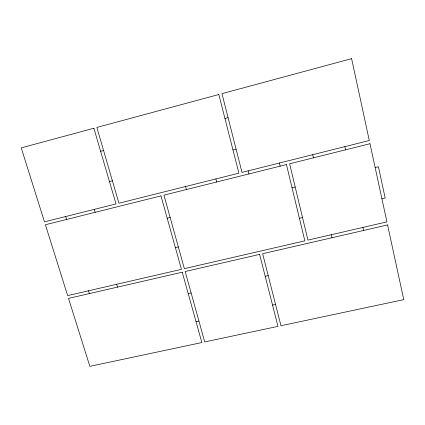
<?xml version="1.0" encoding="UTF-8"?>
<svg xmlns="http://www.w3.org/2000/svg" width="425" height="425" viewBox="0 0 425 425"><rect width="100%" height="100%" fill="white"/><g stroke="black" fill="none" stroke-linecap="round" stroke-linejoin="round"><path stroke-width="0.64" d="M100.624 151.295L103.567 150.519M224.947 118.469L228.076 117.645M109.469 181.571L112.397 180.816M232.974 149.929L236.077 149.138M167.206 218.248L170.165 217.531M292.06 187.802L295.194 187.037M375.158 167.535L378.415 166.738L385.162 198.029L381.921 198.794M175.392 247.621L178.33 246.93M299.413 218.301L302.531 217.563M188.211 293.611L191.123 292.958M265.205 276.303L268.223 275.623M196.053 321.746L198.948 321.114M272.547 305.092L275.549 304.438M65.673 216.538L66.571 219.454M88.506 290.796L89.367 293.59M94.281 209.376L95.163 212.319M116.662 284.293L117.507 287.109M185.566 186.527L186.384 189.55M215.879 178.936L216.676 181.99M248.179 170.85L248.96 173.931M279.406 163.03L280.16 166.143M312.683 154.7L313.416 157.845M331.341 234.717L332.042 237.724M344.861 146.646L345.573 149.818M362.929 227.423L363.609 230.456M93.893 128.249L21.25 147.868L44.482 221.845L116.004 203.942L93.893 128.249M218.838 94.509L96.852 127.452L118.915 203.208L238.903 173.172L218.838 94.509M351.592 58.655L221.977 93.659L241.99 172.396L369.309 140.521L351.592 58.655M160.974 195.893L45.39 224.74L67.644 295.614L181.443 269.333L160.974 195.893M286.455 164.576L163.944 195.149L184.37 268.658L304.847 240.837L286.455 164.576M370.005 143.724L289.611 163.784L307.944 240.12L386.92 221.882L370.005 143.724M182.245 272.207L68.515 298.387L89.85 366.345L201.848 342.545L182.245 272.207M259.617 254.394L185.167 271.533L204.728 341.934L277.977 326.368L259.617 254.394M387.584 224.937L262.65 253.698L280.957 325.731L403.75 299.636L387.584 224.937"/></g></svg>
